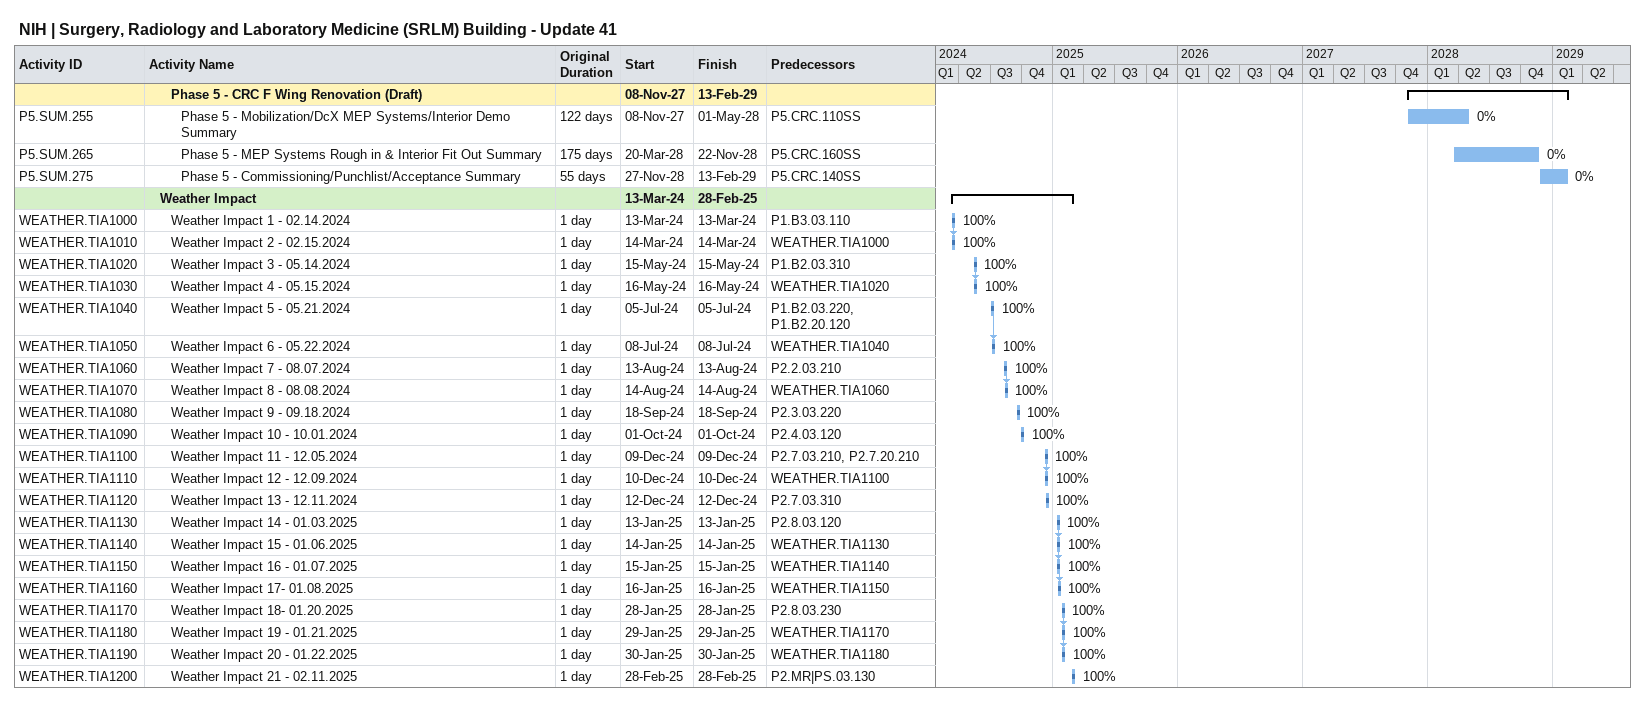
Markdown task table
NIH | Surgery, Radiology and Laboratory Medicine (SRLM) Building - Update 41

| ID | Level | Task | Original duration | Start | Finish | Predecessors | % complete |
|---|---|---|---|---|---|---|---|
|  | 3 | **Phase 5 - CRC F Wing Renovation (Draft)** |  | 2027-11-08 | 2029-02-13 |  |  |
| P5.SUM.255 | 4 | Phase 5 - Mobilization/DcX MEP Systems/Interior Demo Summary | 122d | 2027-11-08 | 2028-05-01 | P5.CRC.110SS | 0 |
| P5.SUM.265 | 4 | Phase 5 - MEP Systems Rough in & Interior Fit Out Summary | 175d | 2028-03-20 | 2028-11-22 | P5.CRC.160SS | 0 |
| P5.SUM.275 | 4 | Phase 5 - Commissioning/Punchlist/Acceptance Summary | 55d | 2028-11-27 | 2029-02-13 | P5.CRC.140SS | 0 |
|  | 2 | **Weather Impact** |  | 2024-03-13 | 2025-02-28 |  |  |
| WEATHER.TIA1000 | 3 | Weather Impact 1 - 02.14.2024 | 1d | 2024-03-13 | 2024-03-13 | P1.B3.03.110 | 100 |
| WEATHER.TIA1010 | 3 | Weather Impact 2 - 02.15.2024 | 1d | 2024-03-14 | 2024-03-14 | WEATHER.TIA1000 | 100 |
| WEATHER.TIA1020 | 3 | Weather Impact 3 - 05.14.2024 | 1d | 2024-05-15 | 2024-05-15 | P1.B2.03.310 | 100 |
| WEATHER.TIA1030 | 3 | Weather Impact 4 - 05.15.2024 | 1d | 2024-05-16 | 2024-05-16 | WEATHER.TIA1020 | 100 |
| WEATHER.TIA1040 | 3 | Weather Impact 5 - 05.21.2024 | 1d | 2024-07-05 | 2024-07-05 | P1.B2.03.220, P1.B2.20.120 | 100 |
| WEATHER.TIA1050 | 3 | Weather Impact 6 - 05.22.2024 | 1d | 2024-07-08 | 2024-07-08 | WEATHER.TIA1040 | 100 |
| WEATHER.TIA1060 | 3 | Weather Impact 7 - 08.07.2024 | 1d | 2024-08-13 | 2024-08-13 | P2.2.03.210 | 100 |
| WEATHER.TIA1070 | 3 | Weather Impact 8 - 08.08.2024 | 1d | 2024-08-14 | 2024-08-14 | WEATHER.TIA1060 | 100 |
| WEATHER.TIA1080 | 3 | Weather Impact 9 - 09.18.2024 | 1d | 2024-09-18 | 2024-09-18 | P2.3.03.220 | 100 |
| WEATHER.TIA1090 | 3 | Weather Impact 10 - 10.01.2024 | 1d | 2024-10-01 | 2024-10-01 | P2.4.03.120 | 100 |
| WEATHER.TIA1100 | 3 | Weather Impact 11 - 12.05.2024 | 1d | 2024-12-09 | 2024-12-09 | P2.7.03.210, P2.7.20.210 | 100 |
| WEATHER.TIA1110 | 3 | Weather Impact 12 - 12.09.2024 | 1d | 2024-12-10 | 2024-12-10 | WEATHER.TIA1100 | 100 |
| WEATHER.TIA1120 | 3 | Weather Impact 13 - 12.11.2024 | 1d | 2024-12-12 | 2024-12-12 | P2.7.03.310 | 100 |
| WEATHER.TIA1130 | 3 | Weather Impact 14 - 01.03.2025 | 1d | 2025-01-13 | 2025-01-13 | P2.8.03.120 | 100 |
| WEATHER.TIA1140 | 3 | Weather Impact 15 - 01.06.2025 | 1d | 2025-01-14 | 2025-01-14 | WEATHER.TIA1130 | 100 |
| WEATHER.TIA1150 | 3 | Weather Impact 16 - 01.07.2025 | 1d | 2025-01-15 | 2025-01-15 | WEATHER.TIA1140 | 100 |
| WEATHER.TIA1160 | 3 | Weather Impact 17- 01.08.2025 | 1d | 2025-01-16 | 2025-01-16 | WEATHER.TIA1150 | 100 |
| WEATHER.TIA1170 | 3 | Weather Impact 18- 01.20.2025 | 1d | 2025-01-28 | 2025-01-28 | P2.8.03.230 | 100 |
| WEATHER.TIA1180 | 3 | Weather Impact 19 - 01.21.2025 | 1d | 2025-01-29 | 2025-01-29 | WEATHER.TIA1170 | 100 |
| WEATHER.TIA1190 | 3 | Weather Impact 20 - 01.22.2025 | 1d | 2025-01-30 | 2025-01-30 | WEATHER.TIA1180 | 100 |
| WEATHER.TIA1200 | 3 | Weather Impact 21 - 02.11.2025 | 1d | 2025-02-28 | 2025-02-28 | P2.MR\|PS.03.130 | 100 |
